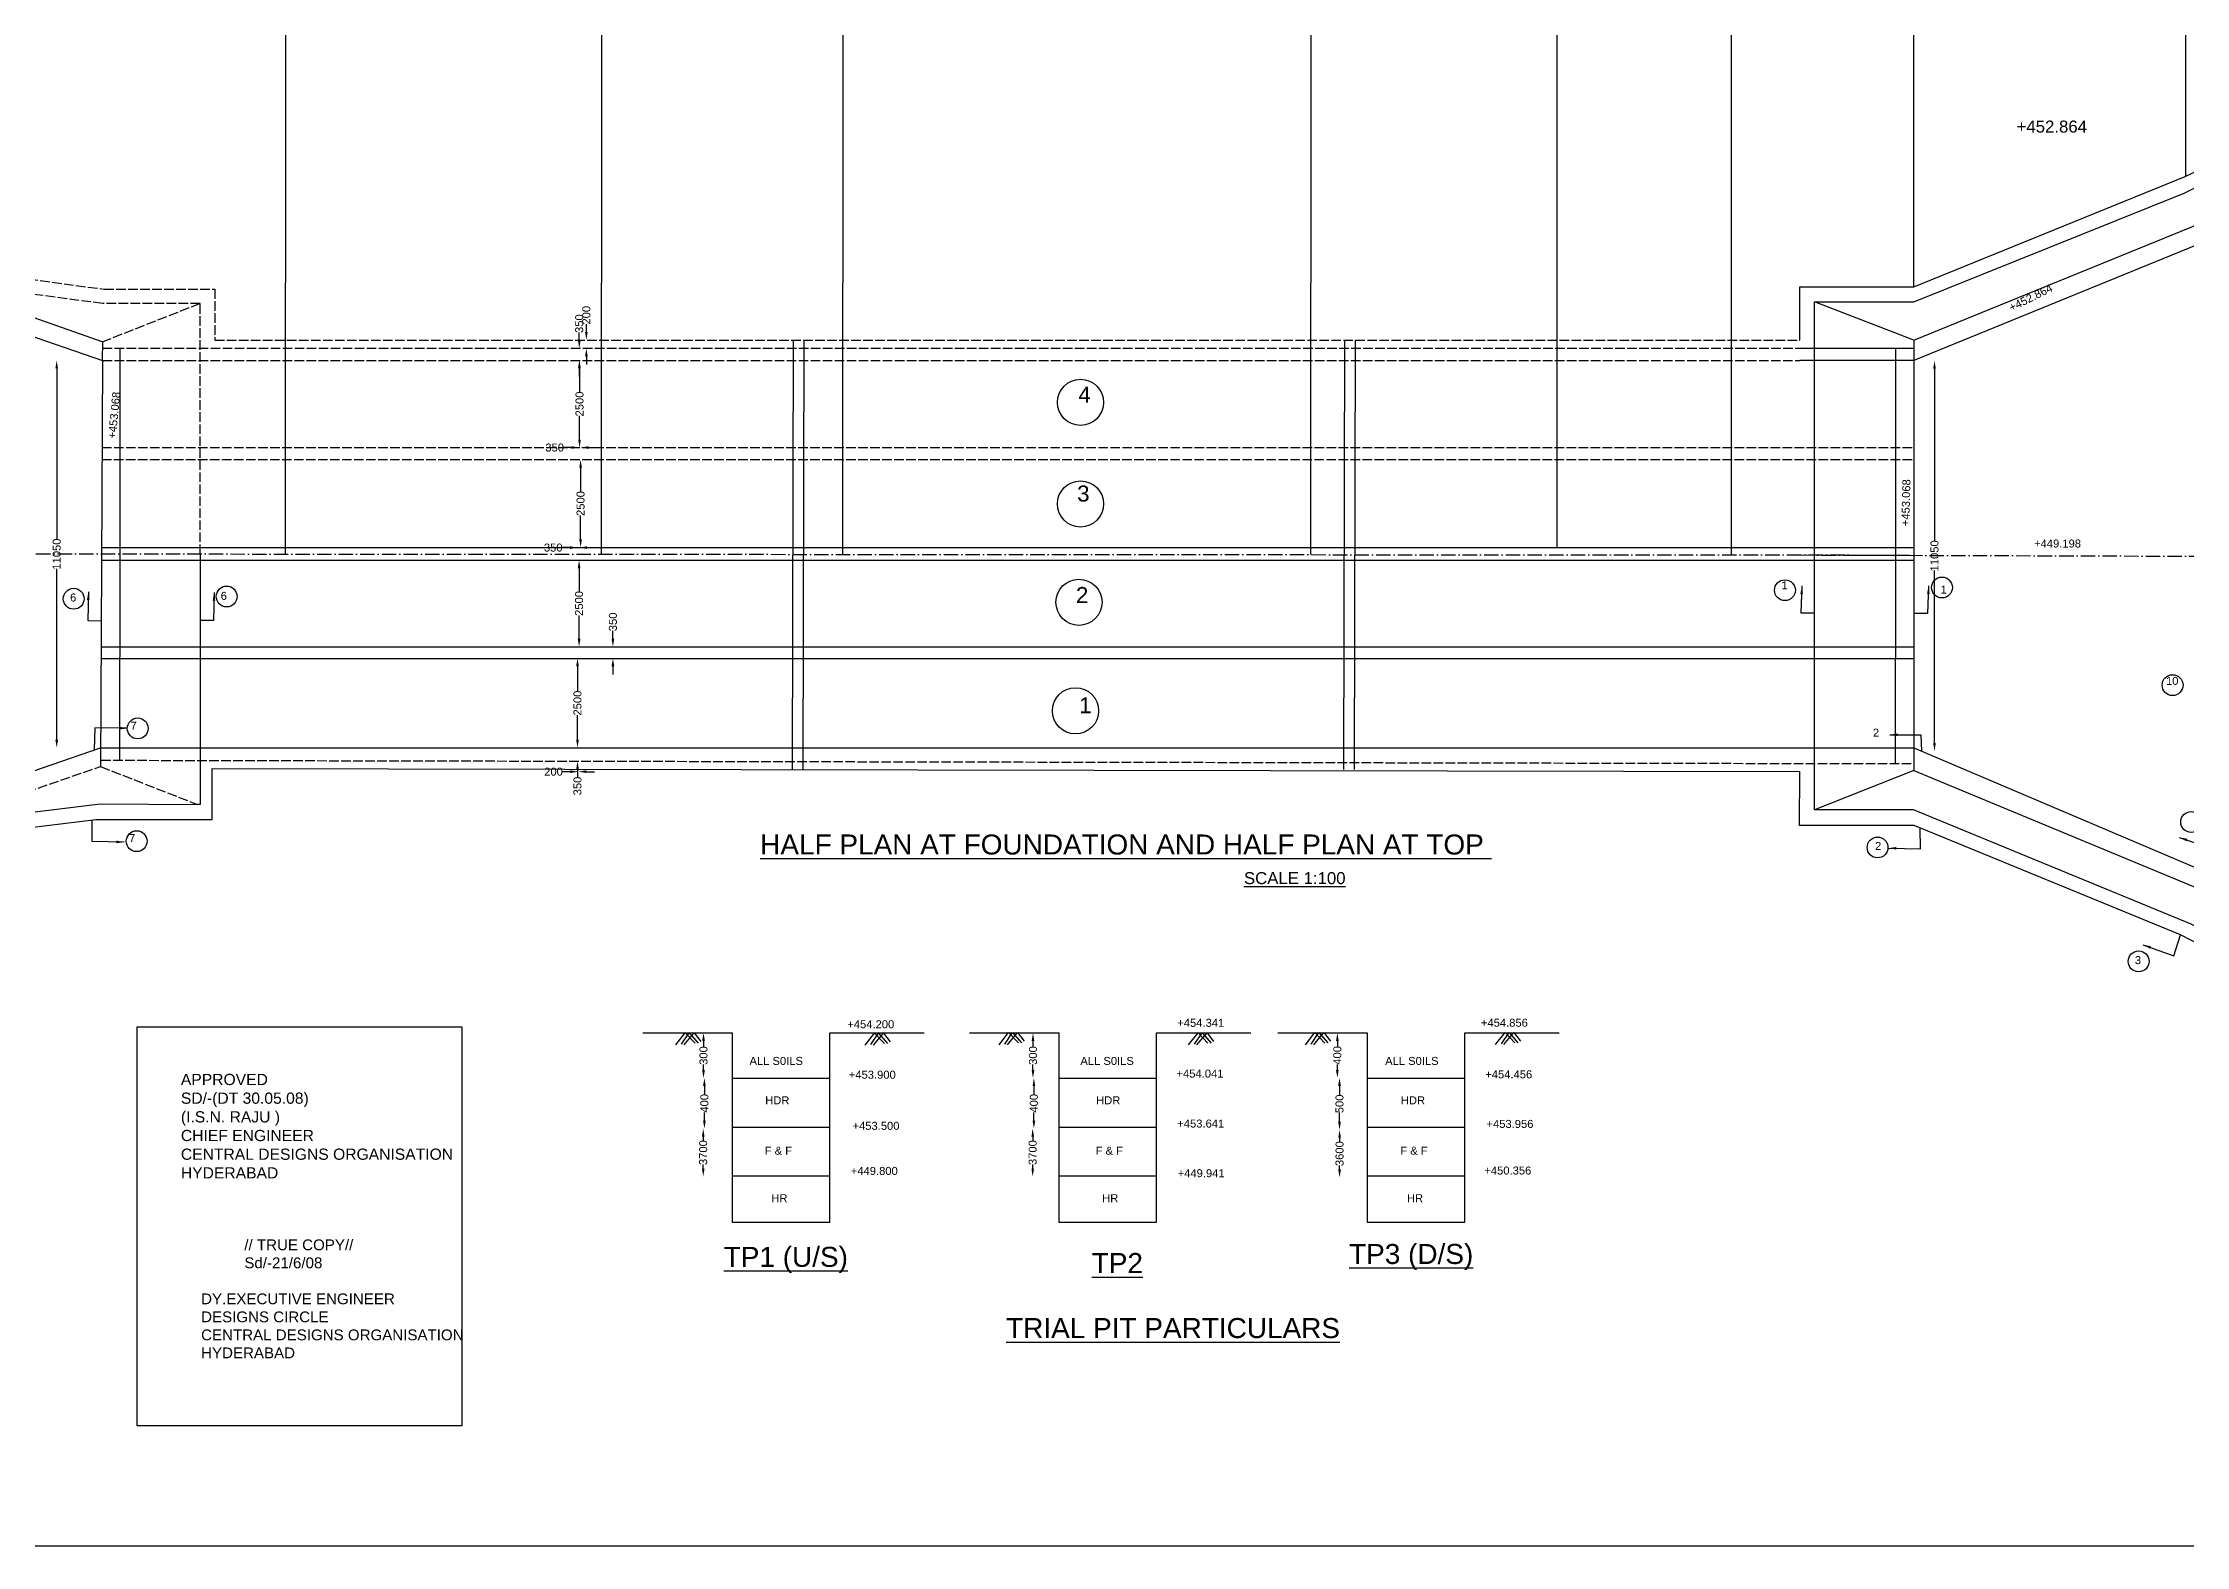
# Model space of a CAD drawing. Header units: millimetres. Extents: x -53262543 to -53200170, y 22144215 to 22178289.
# Drawn here: x -53248020 to -53221239, y 22144215 to 22163000 of the extents above; entities that cross this region are included whole.
import ezdxf

# ---------------------------------------------------------------- set-up
doc = ezdxf.new("R2010")
doc.units = ezdxf.units.MM
doc.header["$MEASUREMENT"] = 0
doc.linetypes.add('ACAD_ISO02W100', pattern=[15, 12, -3])
doc.linetypes.add('ACAD_ISO10W100', pattern=[18, 12, -3, 0, -3])
for name, color, linetype in [('DIMENSION', 7, 'Continuous'), ('DIMENSIONS', 7, 'Continuous'), ('DRAWING', 2, 'Continuous'), ('TEXT', 7, 'Continuous')]:
    doc.layers.add(name, color=color, linetype=linetype)
doc.styles.get("Standard").update_dxf_attribs({"font": 'arial.ttf', "height": 100})
doc.dimstyles.get("Standard").update_dxf_attribs({"dimtxt": 100, "dimasz": 100, "dimexe": 0.18, "dimexo": 0.0625, "dimgap": 0.09, "dimtad": 0, "dimdec": 0, "dimzin": 0, "dimdsep": 46, "dimtxsty": 'Standard', "dimcen": 0.09, "dimse1": 1, "dimse2": 1, "dimadec": 0, "dimazin": 0, "dimtfac": 1, "dimtdec": 0, "dimtofl": 0, "dimtmove": 0, "dimatfit": 3, "dimfxl": 1, "dimtolj": 1, "dimtzin": 0, "dimarcsym": 0})

# ---------------------------------------------------------------- blocks, each defined once
blk = doc.blocks.new('*D80')
at = {"layer": 'Defpoints', "color": 0, "lineweight": -3, "transparency": 16777216}
for p in [(-53224642, 22159030), (-53224383, 22159030), (-53224545, 22154151)]:
    blk.add_point(p, dxfattribs=at)
at = {"layer": 'DIMENSION', "color": 0, "lineweight": -2, "transparency": 16777216}
for p, q in [((-53224383, 22158930), (-53224383, 22156774)), ((-53224383, 22154251), (-53224383, 22156407))]:
    blk.add_line(p, q, dxfattribs=at)
at = {"layer": 'DIMENSION', "color": 0, "lineweight": -3, "transparency": 16777216}
for points in [[(-53224400, 22158930), (-53224367, 22158930), (-53224383, 22159030)], [(-53224400, 22154251), (-53224367, 22154251), (-53224383, 22154151)]]:
    blk.add_solid(points, dxfattribs=at)
at = {"layer": 'DIMENSION', "color": 0, "lineweight": -3, "transparency": 16777216, "insert": (-53224383, 22156590), "char_height": 100, "attachment_point": 5, "rotation": 90}
blk.add_mtext('\\A1;11050', dxfattribs=at)
blk = doc.blocks.new('*D81')
at = {"layer": 'Defpoints', "color": 0, "lineweight": -3, "transparency": 16777216}
for p in [(-53241328, 22154025), (-53241328, 22153925), (-53241328, 22153893)]:
    blk.add_point(p, dxfattribs=at)
at = {"layer": 'DIMENSION', "color": 0, "lineweight": -2, "transparency": 16777216}
for p, q in [((-53241428, 22153893), (-53241528, 22153893)), ((-53241228, 22153893), (-53241128, 22153893))]:
    blk.add_line(p, q, dxfattribs=at)
at = {"layer": 'DIMENSION', "color": 0, "lineweight": -3, "transparency": 16777216}
for points in [[(-53241428, 22153910), (-53241428, 22153877), (-53241328, 22153893)], [(-53241228, 22153910), (-53241228, 22153877), (-53241328, 22153893)]]:
    blk.add_solid(points, dxfattribs=at)
at = {"layer": 'DIMENSION', "color": 0, "lineweight": -3, "transparency": 16777216, "insert": (-53241639, 22153893), "char_height": 100, "attachment_point": 5}
blk.add_mtext('\\A1;200', dxfattribs=at)
blk = doc.blocks.new('*D82')
at = {"layer": 'Defpoints', "color": 0, "lineweight": -3, "transparency": 16777216}
for p in [(-53241340, 22154025), (-53241340, 22154025), (-53241339, 22154192)]:
    blk.add_point(p, dxfattribs=at)
at = {"layer": 'DIMENSION', "color": 0, "lineweight": -2, "transparency": 16777216}
for p, q in [((-53241340, 22154292), (-53241340, 22154392)), ((-53241340, 22153925), (-53241340, 22153825))]:
    blk.add_line(p, q, dxfattribs=at)
at = {"layer": 'DIMENSION', "color": 0, "lineweight": -3, "transparency": 16777216}
for points in [[(-53241356, 22154292), (-53241323, 22154292), (-53241340, 22154192)], [(-53241356, 22153925), (-53241323, 22153925), (-53241340, 22154025)]]:
    blk.add_solid(points, dxfattribs=at)
at = {"layer": 'DIMENSION', "color": 0, "lineweight": -3, "transparency": 16777216, "insert": (-53241340, 22153714), "char_height": 100, "attachment_point": 5, "rotation": 90}
blk.add_mtext('\\A1;350', dxfattribs=at)
blk = doc.blocks.new('*D83')
at = {"layer": 'Defpoints', "color": 0, "lineweight": -3, "transparency": 16777216}
for p in [(-53241340, 22155309), (-53241340, 22155309), (-53241340, 22154192)]:
    blk.add_point(p, dxfattribs=at)
at = {"layer": 'DIMENSION', "color": 0, "lineweight": -2, "transparency": 16777216}
for p, q in [((-53241340, 22155209), (-53241340, 22154900)), ((-53241340, 22154292), (-53241340, 22154600))]:
    blk.add_line(p, q, dxfattribs=at)
at = {"layer": 'DIMENSION', "color": 0, "lineweight": -3, "transparency": 16777216}
for points in [[(-53241356, 22155209), (-53241323, 22155209), (-53241340, 22155309)], [(-53241356, 22154292), (-53241323, 22154292), (-53241340, 22154192)]]:
    blk.add_solid(points, dxfattribs=at)
at = {"layer": 'DIMENSION', "color": 0, "lineweight": -3, "transparency": 16777216, "insert": (-53241340, 22154750), "char_height": 100, "attachment_point": 5, "rotation": 90}
blk.add_mtext('\\A1;2500', dxfattribs=at)
blk = doc.blocks.new('*D84')
at = {"layer": 'Defpoints', "color": 0, "lineweight": -3, "transparency": 16777216}
for p in [(-53241340, 22155455), (-53241340, 22155309), (-53240897, 22155455)]:
    blk.add_point(p, dxfattribs=at)
at = {"layer": 'DIMENSION', "color": 0, "lineweight": -2, "transparency": 16777216}
for p, q in [((-53240897, 22155555), (-53240897, 22155655)), ((-53240897, 22155209), (-53240897, 22155109))]:
    blk.add_line(p, q, dxfattribs=at)
at = {"layer": 'DIMENSION', "color": 0, "lineweight": -3, "transparency": 16777216}
for points in [[(-53240914, 22155555), (-53240880, 22155555), (-53240897, 22155455)], [(-53240914, 22155209), (-53240880, 22155209), (-53240897, 22155309)]]:
    blk.add_solid(points, dxfattribs=at)
at = {"layer": 'DIMENSION', "color": 0, "lineweight": -3, "transparency": 16777216, "insert": (-53240897, 22155765), "char_height": 100, "attachment_point": 5, "rotation": 90}
blk.add_mtext('\\A1;350', dxfattribs=at)
blk = doc.blocks.new('*D85')
at = {"layer": 'Defpoints', "color": 0, "lineweight": -3, "transparency": 16777216}
for p in [(-53241340, 22156535), (-53241320, 22156535), (-53241340, 22155455)]:
    blk.add_point(p, dxfattribs=at)
at = {"layer": 'DIMENSION', "color": 0, "lineweight": -2, "transparency": 16777216}
for p, q in [((-53241320, 22156435), (-53241320, 22156145)), ((-53241320, 22155555), (-53241320, 22155845))]:
    blk.add_line(p, q, dxfattribs=at)
at = {"layer": 'DIMENSION', "color": 0, "lineweight": -3, "transparency": 16777216}
for points in [[(-53241337, 22156435), (-53241303, 22156435), (-53241320, 22156535)], [(-53241337, 22155555), (-53241303, 22155555), (-53241320, 22155455)]]:
    blk.add_solid(points, dxfattribs=at)
at = {"layer": 'DIMENSION', "color": 0, "lineweight": -3, "transparency": 16777216, "insert": (-53241320, 22155995), "char_height": 100, "attachment_point": 5, "rotation": 90}
blk.add_mtext('\\A1;2500', dxfattribs=at)
blk = doc.blocks.new('*D86')
at = {"layer": 'Defpoints', "color": 0, "lineweight": -3, "transparency": 16777216}
for p in [(-53241333, 22156693), (-53241333, 22156693), (-53241320, 22156535)]:
    blk.add_point(p, dxfattribs=at)
at = {"layer": 'DIMENSION', "color": 0, "lineweight": -2, "transparency": 16777216}
for p, q in [((-53241433, 22156693), (-53241533, 22156693)), ((-53241220, 22156693), (-53241120, 22156693))]:
    blk.add_line(p, q, dxfattribs=at)
at = {"layer": 'DIMENSION', "color": 0, "lineweight": -3, "transparency": 16777216}
for points in [[(-53241433, 22156710), (-53241433, 22156676), (-53241333, 22156693)], [(-53241220, 22156710), (-53241220, 22156676), (-53241320, 22156693)]]:
    blk.add_solid(points, dxfattribs=at)
at = {"layer": 'DIMENSION', "color": 0, "lineweight": -3, "transparency": 16777216, "insert": (-53241643, 22156693), "char_height": 100, "attachment_point": 5}
blk.add_mtext('\\A1;350', dxfattribs=at)
blk = doc.blocks.new('*D87')
at = {"layer": 'Defpoints', "color": 0, "lineweight": -3, "transparency": 16777216}
for p in [(-53241325, 22157793), (-53241301, 22157793), (-53241302, 22156696)]:
    blk.add_point(p, dxfattribs=at)
at = {"layer": 'DIMENSION', "color": 0, "lineweight": -2, "transparency": 16777216}
for p, q in [((-53241301, 22157693), (-53241301, 22157394)), ((-53241301, 22156796), (-53241301, 22157094))]:
    blk.add_line(p, q, dxfattribs=at)
at = {"layer": 'DIMENSION', "color": 0, "lineweight": -3, "transparency": 16777216}
for points in [[(-53241317, 22157693), (-53241284, 22157693), (-53241301, 22157793)], [(-53241317, 22156796), (-53241284, 22156796), (-53241301, 22156696)]]:
    blk.add_solid(points, dxfattribs=at)
at = {"layer": 'DIMENSION', "color": 0, "lineweight": -3, "transparency": 16777216, "insert": (-53241301, 22157244), "char_height": 100, "attachment_point": 5, "rotation": 90}
blk.add_mtext('\\A1;2500', dxfattribs=at)
blk = doc.blocks.new('*D88')
at = {"layer": 'Defpoints', "color": 0, "lineweight": -3, "transparency": 16777216}
for p in [(-53241314, 22157943), (-53241314, 22157943), (-53241301, 22157793)]:
    blk.add_point(p, dxfattribs=at)
at = {"layer": 'DIMENSION', "color": 0, "lineweight": -2, "transparency": 16777216}
for p, q in [((-53241414, 22157943), (-53241514, 22157943)), ((-53241201, 22157943), (-53241101, 22157943))]:
    blk.add_line(p, q, dxfattribs=at)
at = {"layer": 'DIMENSION', "color": 0, "lineweight": -3, "transparency": 16777216}
for points in [[(-53241414, 22157960), (-53241414, 22157927), (-53241314, 22157943)], [(-53241201, 22157960), (-53241201, 22157927), (-53241301, 22157943)]]:
    blk.add_solid(points, dxfattribs=at)
at = {"layer": 'DIMENSION', "color": 0, "lineweight": -3, "transparency": 16777216, "insert": (-53241625, 22157943), "char_height": 100, "attachment_point": 5}
blk.add_mtext('\\A1;350', dxfattribs=at)
blk = doc.blocks.new('*D89')
at = {"layer": 'Defpoints', "color": 0, "lineweight": -3, "transparency": 16777216}
for p in [(-53241314, 22159032), (-53241314, 22159032), (-53241314, 22157943)]:
    blk.add_point(p, dxfattribs=at)
at = {"layer": 'DIMENSION', "color": 0, "lineweight": -2, "transparency": 16777216}
for p, q in [((-53241314, 22158932), (-53241314, 22158638)), ((-53241314, 22158043), (-53241314, 22158338))]:
    blk.add_line(p, q, dxfattribs=at)
at = {"layer": 'DIMENSION', "color": 0, "lineweight": -3, "transparency": 16777216}
for points in [[(-53241331, 22158932), (-53241298, 22158932), (-53241314, 22159032)], [(-53241331, 22158043), (-53241298, 22158043), (-53241314, 22157943)]]:
    blk.add_solid(points, dxfattribs=at)
at = {"layer": 'DIMENSION', "color": 0, "lineweight": -3, "transparency": 16777216, "insert": (-53241314, 22158488), "char_height": 100, "attachment_point": 5, "rotation": 90}
blk.add_mtext('\\A1;2500', dxfattribs=at)
blk = doc.blocks.new('*D90')
at = {"layer": 'Defpoints', "color": 0, "lineweight": -3, "transparency": 16777216}
for p in [(-53241318, 22159182), (-53241314, 22159182), (-53241314, 22159032)]:
    blk.add_point(p, dxfattribs=at)
at = {"layer": 'DIMENSION', "color": 0, "lineweight": -2, "transparency": 16777216}
for p, q in [((-53241318, 22159282), (-53241318, 22159382)), ((-53241318, 22158932), (-53241318, 22158832))]:
    blk.add_line(p, q, dxfattribs=at)
at = {"layer": 'DIMENSION', "color": 0, "lineweight": -3, "transparency": 16777216}
for points in [[(-53241334, 22159282), (-53241301, 22159282), (-53241318, 22159182)], [(-53241334, 22158932), (-53241301, 22158932), (-53241318, 22159032)]]:
    blk.add_solid(points, dxfattribs=at)
at = {"layer": 'DIMENSION', "color": 0, "lineweight": -3, "transparency": 16777216, "insert": (-53241318, 22159492), "char_height": 100, "attachment_point": 5, "rotation": 90}
blk.add_mtext('\\A1;350', dxfattribs=at)
blk = doc.blocks.new('*D91')
at = {"layer": 'Defpoints', "color": 0, "lineweight": -3, "transparency": 16777216}
for p in [(-53241314, 22159286), (-53241314, 22159182), (-53241229, 22159286)]:
    blk.add_point(p, dxfattribs=at)
at = {"layer": 'DIMENSION', "color": 0, "lineweight": -2, "transparency": 16777216}
for p, q in [((-53241229, 22159386), (-53241229, 22159486)), ((-53241229, 22159082), (-53241229, 22158982))]:
    blk.add_line(p, q, dxfattribs=at)
at = {"layer": 'DIMENSION', "color": 0, "lineweight": -3, "transparency": 16777216}
for points in [[(-53241246, 22159386), (-53241212, 22159386), (-53241229, 22159286)], [(-53241246, 22159082), (-53241212, 22159082), (-53241229, 22159182)]]:
    blk.add_solid(points, dxfattribs=at)
at = {"layer": 'DIMENSION', "color": 0, "lineweight": -3, "transparency": 16777216, "insert": (-53241229, 22159597), "char_height": 100, "attachment_point": 5, "rotation": 90}
blk.add_mtext('\\A1;200', dxfattribs=at)
blk = doc.blocks.new('*D92')
at = {"layer": 'Defpoints', "color": 0, "lineweight": -3, "transparency": 16777216}
for p in [(-53239765, 22150628), (-53239765, 22150628), (-53239765, 22150064)]:
    blk.add_point(p, dxfattribs=at)
at = {"layer": 'DIMENSION', "color": 0, "lineweight": -2, "transparency": 16777216}
for p, q in [((-53239765, 22150528), (-53239765, 22150457)), ((-53239765, 22150164), (-53239765, 22150236))]:
    blk.add_line(p, q, dxfattribs=at)
at = {"layer": 'DIMENSION', "color": 0, "lineweight": -3, "transparency": 16777216}
for points in [[(-53239782, 22150528), (-53239748, 22150528), (-53239765, 22150628)], [(-53239782, 22150164), (-53239748, 22150164), (-53239765, 22150064)]]:
    blk.add_solid(points, dxfattribs=at)
at = {"layer": 'DIMENSION', "color": 0, "lineweight": -3, "transparency": 16777216, "insert": (-53239765, 22150346), "char_height": 100, "attachment_point": 5, "rotation": 90}
blk.add_mtext('\\A1;300', dxfattribs=at)
blk = doc.blocks.new('*D93')
at = {"layer": 'Defpoints', "color": 0, "lineweight": -3, "transparency": 16777216}
for p in [(-53239765, 22150064), (-53239765, 22149433), (-53239754, 22149433)]:
    blk.add_point(p, dxfattribs=at)
at = {"layer": 'DIMENSION', "color": 0, "lineweight": -2, "transparency": 16777216}
for p, q in [((-53239754, 22149964), (-53239754, 22149861)), ((-53239754, 22149533), (-53239754, 22149636))]:
    blk.add_line(p, q, dxfattribs=at)
at = {"layer": 'DIMENSION', "color": 0, "lineweight": -3, "transparency": 16777216}
for points in [[(-53239771, 22149964), (-53239737, 22149964), (-53239754, 22150064)], [(-53239771, 22149533), (-53239737, 22149533), (-53239754, 22149433)]]:
    blk.add_solid(points, dxfattribs=at)
at = {"layer": 'DIMENSION', "color": 0, "lineweight": -3, "transparency": 16777216, "insert": (-53239754, 22149749), "char_height": 100, "attachment_point": 5, "rotation": 90}
blk.add_mtext('\\A1;400', dxfattribs=at)
blk = doc.blocks.new('*D94')
at = {"layer": 'Defpoints', "color": 0, "lineweight": -3, "transparency": 16777216}
for p in [(-53239754, 22149433), (-53239769, 22148834), (-53239754, 22148834)]:
    blk.add_point(p, dxfattribs=at)
at = {"layer": 'DIMENSION', "color": 0, "lineweight": -2, "transparency": 16777216}
for p, q in [((-53239769, 22149333), (-53239769, 22149283)), ((-53239769, 22148934), (-53239769, 22148984))]:
    blk.add_line(p, q, dxfattribs=at)
at = {"layer": 'DIMENSION', "color": 0, "lineweight": -3, "transparency": 16777216}
for points in [[(-53239785, 22149333), (-53239752, 22149333), (-53239769, 22149433)], [(-53239785, 22148934), (-53239752, 22148934), (-53239769, 22148834)]]:
    blk.add_solid(points, dxfattribs=at)
at = {"layer": 'DIMENSION', "color": 0, "lineweight": -3, "transparency": 16777216, "insert": (-53239769, 22149133), "char_height": 100, "attachment_point": 5, "rotation": 90}
blk.add_mtext('\\A1;3700', dxfattribs=at)
blk = doc.blocks.new('*D97')
at = {"layer": 'Defpoints', "color": 0, "lineweight": -3, "transparency": 16777216}
for p in [(-53235648, 22150628), (-53235648, 22150628), (-53235648, 22150064)]:
    blk.add_point(p, dxfattribs=at)
at = {"layer": 'DIMENSION', "color": 0, "lineweight": -2, "transparency": 16777216}
for p, q in [((-53235648, 22150528), (-53235648, 22150457)), ((-53235648, 22150164), (-53235648, 22150236))]:
    blk.add_line(p, q, dxfattribs=at)
at = {"layer": 'DIMENSION', "color": 0, "lineweight": -3, "transparency": 16777216}
for points in [[(-53235665, 22150528), (-53235631, 22150528), (-53235648, 22150628)], [(-53235665, 22150164), (-53235631, 22150164), (-53235648, 22150064)]]:
    blk.add_solid(points, dxfattribs=at)
at = {"layer": 'DIMENSION', "color": 0, "lineweight": -3, "transparency": 16777216, "insert": (-53235648, 22150346), "char_height": 100, "attachment_point": 5, "rotation": 90}
blk.add_mtext('\\A1;300', dxfattribs=at)
blk = doc.blocks.new('*D95')
at = {"layer": 'Defpoints', "color": 0, "lineweight": -3, "transparency": 16777216}
for p in [(-53235648, 22150064), (-53235648, 22149433), (-53235637, 22149433)]:
    blk.add_point(p, dxfattribs=at)
at = {"layer": 'DIMENSION', "color": 0, "lineweight": -2, "transparency": 16777216}
for p, q in [((-53235637, 22149964), (-53235637, 22149861)), ((-53235637, 22149533), (-53235637, 22149636))]:
    blk.add_line(p, q, dxfattribs=at)
at = {"layer": 'DIMENSION', "color": 0, "lineweight": -3, "transparency": 16777216}
for points in [[(-53235654, 22149964), (-53235620, 22149964), (-53235637, 22150064)], [(-53235654, 22149533), (-53235620, 22149533), (-53235637, 22149433)]]:
    blk.add_solid(points, dxfattribs=at)
at = {"layer": 'DIMENSION', "color": 0, "lineweight": -3, "transparency": 16777216, "insert": (-53235637, 22149749), "char_height": 100, "attachment_point": 5, "rotation": 90}
blk.add_mtext('\\A1;400', dxfattribs=at)
blk = doc.blocks.new('*D96')
at = {"layer": 'Defpoints', "color": 0, "lineweight": -3, "transparency": 16777216}
for p in [(-53235637, 22149433), (-53235652, 22148834), (-53235637, 22148834)]:
    blk.add_point(p, dxfattribs=at)
at = {"layer": 'DIMENSION', "color": 0, "lineweight": -2, "transparency": 16777216}
for p, q in [((-53235652, 22149333), (-53235652, 22149283)), ((-53235652, 22148934), (-53235652, 22148984))]:
    blk.add_line(p, q, dxfattribs=at)
at = {"layer": 'DIMENSION', "color": 0, "lineweight": -3, "transparency": 16777216}
for points in [[(-53235668, 22149333), (-53235635, 22149333), (-53235652, 22149433)], [(-53235668, 22148934), (-53235635, 22148934), (-53235652, 22148834)]]:
    blk.add_solid(points, dxfattribs=at)
at = {"layer": 'DIMENSION', "color": 0, "lineweight": -3, "transparency": 16777216, "insert": (-53235652, 22149133), "char_height": 100, "attachment_point": 5, "rotation": 90}
blk.add_mtext('\\A1;3700', dxfattribs=at)
blk = doc.blocks.new('*D98')
at = {"layer": 'Defpoints', "color": 0, "lineweight": -3, "transparency": 16777216}
for p in [(-53231832, 22150628), (-53231845, 22150067), (-53231832, 22150067)]:
    blk.add_point(p, dxfattribs=at)
at = {"layer": 'DIMENSION', "color": 0, "lineweight": -2, "transparency": 16777216}
for p, q in [((-53231845, 22150528), (-53231845, 22150460)), ((-53231845, 22150167), (-53231845, 22150235))]:
    blk.add_line(p, q, dxfattribs=at)
at = {"layer": 'DIMENSION', "color": 0, "lineweight": -3, "transparency": 16777216}
for points in [[(-53231862, 22150528), (-53231828, 22150528), (-53231845, 22150628)], [(-53231862, 22150167), (-53231828, 22150167), (-53231845, 22150067)]]:
    blk.add_solid(points, dxfattribs=at)
at = {"layer": 'DIMENSION', "color": 0, "lineweight": -3, "transparency": 16777216, "insert": (-53231845, 22150348), "char_height": 100, "attachment_point": 5, "rotation": 90}
blk.add_mtext('\\A1;400', dxfattribs=at)
blk = doc.blocks.new('*D99')
at = {"layer": 'Defpoints', "color": 0, "lineweight": -3, "transparency": 16777216}
for p in [(-53231832, 22150067), (-53231832, 22149418), (-53231818, 22149418)]:
    blk.add_point(p, dxfattribs=at)
at = {"layer": 'DIMENSION', "color": 0, "lineweight": -2, "transparency": 16777216}
for p, q in [((-53231818, 22149967), (-53231818, 22149853)), ((-53231818, 22149518), (-53231818, 22149632))]:
    blk.add_line(p, q, dxfattribs=at)
at = {"layer": 'DIMENSION', "color": 0, "lineweight": -3, "transparency": 16777216}
for points in [[(-53231835, 22149967), (-53231801, 22149967), (-53231818, 22150067)], [(-53231835, 22149518), (-53231801, 22149518), (-53231818, 22149418)]]:
    blk.add_solid(points, dxfattribs=at)
at = {"layer": 'DIMENSION', "color": 0, "lineweight": -3, "transparency": 16777216, "insert": (-53231818, 22149742), "char_height": 100, "attachment_point": 5, "rotation": 90}
blk.add_mtext('\\A1;500', dxfattribs=at)
blk = doc.blocks.new('*D100')
at = {"layer": 'Defpoints', "color": 0, "lineweight": -3, "transparency": 16777216}
for p in [(-53231818, 22149418), (-53231818, 22148823), (-53231817, 22148823)]:
    blk.add_point(p, dxfattribs=at)
at = {"layer": 'DIMENSION', "color": 0, "lineweight": -2, "transparency": 16777216}
for p, q in [((-53231817, 22149318), (-53231817, 22149270)), ((-53231817, 22148923), (-53231817, 22148971))]:
    blk.add_line(p, q, dxfattribs=at)
at = {"layer": 'DIMENSION', "color": 0, "lineweight": -3, "transparency": 16777216}
for points in [[(-53231834, 22149318), (-53231800, 22149318), (-53231817, 22149418)], [(-53231834, 22148923), (-53231800, 22148923), (-53231817, 22148823)]]:
    blk.add_solid(points, dxfattribs=at)
at = {"layer": 'DIMENSION', "color": 0, "lineweight": -3, "transparency": 16777216, "insert": (-53231817, 22149120), "char_height": 100, "attachment_point": 5, "rotation": 90}
blk.add_mtext('\\A1;3600', dxfattribs=at)
blk = doc.blocks.new('*D101')
at = {"layer": 'Defpoints', "color": 0, "lineweight": -3, "transparency": 16777216}
for p in [(-53247847, 22159032), (-53247276, 22159032), (-53247300, 22154192)]:
    blk.add_point(p, dxfattribs=at)
at = {"layer": 'DIMENSION', "color": 0, "lineweight": -2, "transparency": 16777216}
for p, q in [((-53247847, 22158932), (-53247847, 22156796)), ((-53247847, 22154292), (-53247847, 22156429))]:
    blk.add_line(p, q, dxfattribs=at)
at = {"layer": 'DIMENSION', "color": 0, "lineweight": -3, "transparency": 16777216}
for points in [[(-53247864, 22158932), (-53247831, 22158932), (-53247847, 22159032)], [(-53247864, 22154292), (-53247831, 22154292), (-53247847, 22154192)]]:
    blk.add_solid(points, dxfattribs=at)
at = {"layer": 'DIMENSION', "color": 0, "lineweight": -3, "transparency": 16777216, "insert": (-53247847, 22156612), "char_height": 100, "attachment_point": 5, "rotation": 90}
blk.add_mtext('\\A1;11050', dxfattribs=at)

msp = doc.modelspace()

# ---------------------------------------------------------------- linework, layer by layer
at = {"layer": 'DIMENSION', "color": 0, "lineweight": -3}
for points in [[(-53200169.6, 22144215.5), (-53262542.8, 22144215.5), (-53262542.8, 22178289.3), (-53200169.6, 22178289.3)], [(-53246842.2, 22150706.4), (-53242786.7, 22150706.4), (-53242786.7, 22145716.8), (-53246842.2, 22145716.8)]]:
    msp.add_lwpolyline(points, close=True, dxfattribs=at)
at = {"layer": 'DIMENSION', "lineweight": -3}
for points in [[(-53240111, 22150478.1), (-53239992.6, 22150628.9), (-53239869.2, 22150499.5)], [(-53240038.5, 22150486.2), (-53239942.6, 22150628.9), (-53239830.4, 22150500.5)], [(-53240006.9, 22150478.1), (-53239880.4, 22150629.9), (-53239798.8, 22150520.9)], [(-53237745.1, 22150475.1), (-53237626.7, 22150626), (-53237503.3, 22150496.5)], [(-53237672.6, 22150483.3), (-53237576.7, 22150626), (-53237464.5, 22150497.6)], [(-53237641, 22150475.1), (-53237514.5, 22150627), (-53237432.9, 22150517.9)], [(-53236070.8, 22150481.6), (-53235952.4, 22150632.4), (-53235829, 22150503)], [(-53235998.3, 22150489.7), (-53235902.5, 22150632.4), (-53235790.2, 22150504)], [(-53235966.7, 22150481.6), (-53235840.2, 22150633.4), (-53235758.6, 22150524.4)], [(-53233703.2, 22150478.8), (-53233584.8, 22150629.7), (-53233461.4, 22150500.3)], [(-53233630.7, 22150487), (-53233534.8, 22150629.7), (-53233422.6, 22150501.3)], [(-53233599.1, 22150478.8), (-53233472.6, 22150630.7), (-53233391, 22150521.7)], [(-53232243.7, 22150481.1), (-53232125.3, 22150632), (-53232001.9, 22150502.5)], [(-53232171.2, 22150489.3), (-53232075.3, 22150632), (-53231963.1, 22150503.6)], [(-53232139.6, 22150481.1), (-53232013.1, 22150633), (-53231931.5, 22150524)], [(-53229868.3, 22150482.5), (-53229749.9, 22150633.4), (-53229626.5, 22150503.9)], [(-53229795.8, 22150490.7), (-53229699.9, 22150633.4), (-53229587.7, 22150504.9)], [(-53229764.2, 22150482.5), (-53229637.7, 22150634.4), (-53229556.1, 22150525.3)]]:
    msp.add_lwpolyline(points, dxfattribs=at)
at = {"layer": 'DIMENSION', "color": 0, "lineweight": -3}
for centre, radius in [((-53235054.4, 22158508.3), 288.5), ((-53235054.4, 22157238.5), 288.5), ((-53247634.7, 22156054.3), 130.3), ((-53245723.5, 22156081.8), 130.3), ((-53235073.6, 22156009.5), 288.5), ((-53226252.5, 22156160.4), 130.3), ((-53224290.2, 22156194.3), 130.3), ((-53221408.4, 22154974.3), 130.3), ((-53235116.5, 22154654.2), 288.5), ((-53246835.1, 22154433.6), 130.3), ((-53246848.2, 22153024.4), 130.3), ((-53221176.8, 22153264.2), 130.3), ((-53225094.8, 22152946.3), 130.3), ((-53221832.4, 22151522.7), 130.3)]:
    msp.add_circle(centre, radius, dxfattribs=at)
at = {"layer": 'DRAWING', "color": 0, "lineweight": -3}
for points in [[(-53244985.8, 22170175.7), (-53244994.2, 22156612.8)], [(-53241036.6, 22170175.7), (-53241045, 22156610.4)], [(-53238020.8, 22170175.7), (-53238029.2, 22156608.5)], [(-53232171, 22170175.7), (-53232179.4, 22156604.9)], [(-53229104, 22170175.7), (-53229104, 22156693.1)], [(-53226920.5, 22156601.6), (-53226920.5, 22170175.7)], [(-53224642.4, 22159953.2), (-53224642.4, 22163103.5), (-53223743.6, 22164021.3), (-53223743.6, 22170175.7)], [(-53221248.9, 22164021.3), (-53221248.9, 22161331.3)], [(-53252818.8, 22162704.1), (-53252818.8, 22161219), (-53247272.3, 22159264.4)], [(-53224642.4, 22159953.2), (-53221252.9, 22161329.4), (-53219708.7, 22162063), (-53216894.1, 22162063), (-53216894.1, 22162567.5), (-53215688.1, 22162567.5), (-53215688.1, 22150522.3), (-53216864.1, 22150522.3), (-53216864.1, 22151048.1), (-53219741, 22151048.1), (-53221310, 22151855.9), (-53224637.3, 22153220.1), (-53226069.1, 22153220.1), (-53226065.5, 22153893.9)], [(-53225883.1, 22156586.4), (-53225883.1, 22159763.2), (-53224642.4, 22159763.2), (-53221264.8, 22161120.9), (-53219698.8, 22161899.1), (-53216719.4, 22161899.1), (-53216719.4, 22162383.3), (-53215875.4, 22162383.3), (-53215875.4, 22162289.6), (-53215875.4, 22161010.6), (-53219712.8, 22161042.9), (-53224642.2, 22159029.7)], [(-53224642.2, 22159284.6), (-53219787.3, 22161265.2), (-53216084.9, 22161265.2), (-53216084.9, 22162383.3)], [(-53226065.5, 22159286), (-53226065.5, 22159953.2), (-53224642.4, 22159953.2)], [(-53224642.2, 22159284.6), (-53225883.1, 22159763.2)], [(-53248337.1, 22159397.2), (-53247275.7, 22159032.5), (-53247301.4, 22153957.6)], [(-53247275.7, 22159032.5), (-53247272.3, 22159264.4)], [(-53247057, 22159185.9), (-53247058.6, 22156614.1)], [(-53238645.2, 22159286), (-53238655.8, 22153919.3)], [(-53238511.7, 22159286), (-53238522.3, 22153919.3)], [(-53231756.9, 22159286), (-53231767.5, 22153919.3)], [(-53231623.4, 22159286), (-53231633.9, 22153919.3)], [(-53226065.5, 22159185.9), (-53224642.2, 22159185.9)], [(-53224868.2, 22156600.3), (-53224868.2, 22159185.9)], [(-53224642.2, 22159284.6), (-53224642.2, 22153906.9)], [(-53224642.2, 22159029.7), (-53226065.5, 22159032.5)], [(-53247287.5, 22156693.1), (-53224642.2, 22156693.1)], [(-53247288.3, 22156534.9), (-53224642.2, 22156534.9)], [(-53247058.6, 22156614.1), (-53247063.4, 22154035.5)], [(-53246055.7, 22156613.5), (-53246055.7, 22153484.1), (-53246092.6, 22153484.3)], [(-53224642.2, 22153906.9), (-53219800.5, 22151901.7), (-53216055.5, 22151901.7), (-53216055.5, 22150701.5), (-53216678.8, 22150701.5), (-53216678.8, 22151235.7), (-53219743.4, 22151235.7), (-53221174.1, 22151987.5), (-53224644, 22153416), (-53225883.1, 22153416), (-53225883.1, 22156586.4)], [(-53224869.8, 22153993.6), (-53224868.2, 22156600.3)], [(-53247294.5, 22155308.6), (-53224642.2, 22155308.6)], [(-53247293.8, 22155454.9), (-53224642.2, 22155454.9)], [(-53253127.3, 22150538.4), (-53253127.3, 22152184.9), (-53247300.2, 22154192.1), (-53226065.5, 22154192.1)], [(-53226065.5, 22154192.1), (-53224642.2, 22154192.1), (-53219772.9, 22152120.8), (-53215828.6, 22152120.8), (-53215828.6, 22150701.5), (-53216055.5, 22150701.5)], [(-53253313.9, 22150363.1), (-53252504.2, 22150363.1), (-53252504.2, 22151736.7), (-53248377.4, 22153171.6), (-53247356.5, 22153296.9), (-53245906.3, 22153296.9), (-53245906.3, 22153933.6), (-53226065.5, 22153894.5)], [(-53224642.2, 22153906.9), (-53225883.1, 22153416)], [(-53253127.3, 22150538.4), (-53252683.6, 22150538.4), (-53252683.6, 22151860.2), (-53248355.1, 22153363.3), (-53247304.5, 22153490.6), (-53246092.6, 22153484.3)], [(-53240523.4, 22150628.2), (-53239408.8, 22150628.2), (-53239408.8, 22148262.6), (-53238186.6, 22148262.6), (-53238186.6, 22150628.2), (-53237007, 22150628.2)], [(-53236440.5, 22150628.2), (-53235325.8, 22150628.2), (-53235325.8, 22148262.6), (-53234103.7, 22148262.6), (-53234103.7, 22150628.2), (-53232924, 22150628.2)], [(-53232588.8, 22150628.2), (-53231474.2, 22150628.2), (-53231474.2, 22148262.6), (-53230252, 22148262.6), (-53230252, 22150628.2), (-53229072.4, 22150628.2)], [(-53239408.8, 22150065.1), (-53238186.6, 22150065.1)], [(-53235325.8, 22150065.1), (-53234103.7, 22150065.1)], [(-53231474.2, 22150065.1), (-53230252, 22150065.1)], [(-53238186.6, 22149445.4), (-53239408.8, 22149445.4)], [(-53234103.7, 22149445.4), (-53235325.8, 22149445.4)], [(-53230252, 22149445.4), (-53231474.2, 22149445.4)], [(-53239408.8, 22148843.5), (-53238186.6, 22148843.5)], [(-53235325.8, 22148843.5), (-53234103.7, 22148843.5)], [(-53231474.2, 22148843.5), (-53230252, 22148843.5)]]:
    msp.add_lwpolyline(points, dxfattribs=at)
at = {"layer": 'DRAWING', "color": 0, "linetype": 'ACAD_ISO02W100', "lineweight": -3, "ltscale": 10}
for points in [[(-53253235.1, 22161049.8), (-53253235.1, 22162897.2), (-53252420.7, 22162897.2), (-53252420.7, 22161500.6), (-53248349.8, 22160070.3), (-53247253.5, 22159921.6), (-53245869.7, 22159921.6), (-53245869.7, 22159286), (-53226065.5, 22159286)], [(-53246055.7, 22156613.5), (-53246055.7, 22159742.5), (-53247271.7, 22159742.5), (-53248365, 22159888.3), (-53252598.7, 22161376.7), (-53252598.7, 22162704.1)], [(-53246055.7, 22159742.5), (-53247272.3, 22159264.4)], [(-53247273.4, 22159185.9), (-53226065.5, 22159185.9)], [(-53247275.7, 22159032.5), (-53226065.5, 22159032.5)], [(-53247281.9, 22157792.6), (-53224642.2, 22157792.6)], [(-53247281.2, 22157943.4), (-53224642.2, 22157943.4)], [(-53252897, 22150536.2), (-53252897, 22152016.5), (-53247301.4, 22153957.6), (-53246092.6, 22153484.3)], [(-53247292.8, 22154036), (-53224642.2, 22153993.2)]]:
    msp.add_lwpolyline(points, dxfattribs=at)
at = {"layer": 'DRAWING', "color": 0, "linetype": 'ACAD_ISO10W100', "lineweight": -3, "ltscale": 15}
for points in [[(-53226065.5, 22156601.1), (-53209638.6, 22156550.4), (-53209638.6, 22157473.4)], [(-53258639.9, 22156621.3), (-53224642.2, 22156600.2)]]:
    msp.add_lwpolyline(points, dxfattribs=at)

# ---------------------------------------------------------------- texts
at = {"layer": 'DIMENSIONS', "color": 0, "attachment_point": 1}
for s, insert, char_height, width in [('APPROVED \\PSD/-(DT 30.05.08)\\P(I.S.N. RAJU ) \\PCHIEF ENGINEER  \\PCENTRAL DESIGNS ORGANISATION HYDERABAD ', (-53246295.6, 22150116.8), 140, 3480.568), ('^I// TRUE COPY//\\P^ISd/-21/6/08\\P\\PDY.EXECUTIVE ENGINEER  \\PDESIGNS CIRCLE  \\PCENTRAL DESIGNS ORGANISATION HYDERABAD', (-53246042.8, 22148048.2), 135, 3789.065)]:
    msp.add_mtext(s, dxfattribs=dict(at, insert=insert, char_height=char_height, width=width))
at = {"layer": 'TEXT', "color": 0, "lineweight": -3}
for s, height, p in [('+452.864', 150, (-53223357.5, 22161879.4)), ('4', 200, (-53235081.3, 22158505.2)), ('3', 200, (-53235096.5, 22157268.5)), ('+449.198', 100, (-53223139.2, 22156694.2)), ('6', 100, (-53247680.5, 22156019.6)), ('6', 100, (-53245797.9, 22156040.2)), ('2', 200, (-53235111.7, 22156000.7)), ('1', 100, (-53226296.4, 22156171.6)), ('1', 100, (-53224307.3, 22156118.8)), ('10', 100, (-53221490.2, 22154977.9)), ('1', 200, (-53235070.7, 22154623.9)), ('7', 100, (-53246924.2, 22154418.2)), ('2', 100, (-53225152.4, 22154330.9)), ('7', 100, (-53246942.5, 22153014.4)), ('%%UHALF PLAN AT FOUNDATION AND HALF PLAN AT TOP ', 250, (-53239056.8, 22152858.2)), ('2', 100, (-53225126.5, 22152914.3)), ('%%USCALE 1:100', 150, (-53233012.2, 22152488)), ('3', 100, (-53221880.3, 22151488.2)), ('+454.200', 100, (-53237968.4, 22150687)), ('+454.341', 100, (-53233845.2, 22150705)), ('+454.856', 100, (-53230050.9, 22150706)), ('ALL S0ILS', 100, (-53239190.2, 22150228.6)), ('ALL S0ILS', 100, (-53235055.6, 22150228.6)), ('ALL S0ILS', 100, (-53231247.8, 22150228.6)), ('+453.900', 100, (-53237949.5, 22150056.5)), ('+454.041', 100, (-53233855.1, 22150070.3)), ('+454.456', 100, (-53229996.3, 22150061.4)), ('HDR', 100, (-53238994, 22149736.3)), ('HDR', 100, (-53234859.4, 22149736.3)), ('HDR', 100, (-53231051.5, 22149736.3)), ('+453.500', 100, (-53237903, 22149417.9)), ('+453.641', 100, (-53233845.2, 22149445.6)), ('+453.956', 100, (-53229981.4, 22149441.6)), ('F & F', 100, (-53239000, 22149107)), ('F & F', 100, (-53234865.4, 22149107)), ('F & F', 100, (-53231057.5, 22149107)), ('+449.800', 100, (-53237924.3, 22148854.3)), ('+449.941', 100, (-53233840.3, 22148825.8)), ('+450.356', 100, (-53230008.1, 22148859.1)), ('HR', 100, (-53238918.2, 22148513.6)), ('HR', 100, (-53234783.6, 22148513.6)), ('HR', 100, (-53230975.7, 22148513.6)), ('%%UTP1 (U/S)', 250, (-53239512.7, 22147705.4)), ('%%UTP2', 250, (-53234914.5, 22147628.3)), ('%%UTP3 (D/S)', 250, (-53231698.5, 22147741.2)), ('%%UTRIAL PIT PARTICULARS', 250, (-53235983.8, 22146815.5))]:
    msp.add_text(s, height=height, dxfattribs=at).set_placement(p)
for s, rotation, p in [('+452.864', 26.63434, (-53223420.9, 22159640.6)), ('+453.068', 84.34757, (-53247108.7, 22158050.5)), ('+453.068', 88.53869, (-53224698.2, 22156959.9))]:
    msp.add_text(s, height=100, rotation=rotation, dxfattribs=at).set_placement(p)

# ---------------------------------------------------------------- dimensions: what is measured, and where the dimension line sits
at = {"layer": 'DIMENSION', "color": 0, "lineweight": -3}
for base, p1, p2, text, picture, middle in [((-53241317.7, 22159181.9), (-53241314.4, 22159032.5), (-53241314.4, 22159181.9), '350', '*D90', (-53241317.7, 22159492.3)), ((-53241229, 22159286), (-53241314.4, 22159181.9), (-53241314.4, 22159286), '200', '*D91', (-53241229, 22159597.3)), ((-53247847.3, 22159032.5), (-53247300.2, 22154192.1), (-53247275.7, 22159032.5), '11050', '*D101', (-53247847.3, 22156612.3)), ((-53241314.4, 22159032.5), (-53241314.4, 22157943.4), (-53241314.4, 22159032.5), '2500', '*D89', (-53241314.4, 22158487.9)), ((-53224383.4, 22159029.7), (-53224545.1, 22154150.8), (-53224642.2, 22159029.7), '11050', '*D80', (-53224383.4, 22156590.3)), ((-53241300.6, 22157792.6), (-53241302.2, 22156696.1), (-53241324.5, 22157792.6), '2500', '*D87', (-53241300.6, 22157244.3)), ((-53241319.9, 22156534.9), (-53241339.5, 22155454.9), (-53241339.5, 22156534.9), '2500', '*D85', (-53241319.9, 22155994.9)), ((-53240896.8, 22155454.9), (-53241339.5, 22155308.6), (-53241339.5, 22155454.9), '350', '*D84', (-53240896.8, 22155765.3)), ((-53241339.5, 22155308.6), (-53241339.5, 22154192.1), (-53241339.5, 22155308.6), '2500', '*D83', (-53241339.5, 22154750.4)), ((-53241339.5, 22154024.7), (-53241339.2, 22154192.1), (-53241339.5, 22154024.7), '350', '*D82', (-53241339.5, 22153714.4)), ((-53239765.1, 22150628.2), (-53239765.1, 22150064.2), (-53239765.1, 22150628.2), '300', '*D92', (-53239765.1, 22150346.2)), ((-53235648, 22150628.2), (-53235648, 22150064.2), (-53235648, 22150628.2), '300', '*D97', (-53235648, 22150346.2)), ((-53231844.8, 22150067.1), (-53231832.1, 22150628.2), (-53231832.1, 22150067.1), '400', '*D98', (-53231844.8, 22150347.7)), ((-53239754.2, 22149433.1), (-53239765.1, 22150064.2), (-53239765.1, 22149433.1), '400', '*D93', (-53239754.2, 22149748.6)), ((-53235637.1, 22149433.1), (-53235648, 22150064.2), (-53235648, 22149433.1), '400', '*D95', (-53235637.1, 22149748.6)), ((-53231818, 22149417.7), (-53231832.1, 22150067.1), (-53231832.1, 22149417.7), '500', '*D99', (-53231818, 22149742.4)), ((-53239768.8, 22148833.5), (-53239754.2, 22149433.1), (-53239754.2, 22148833.5), '3700', '*D94', (-53239768.8, 22149133.3)), ((-53235651.7, 22148833.5), (-53235637.1, 22149433.1), (-53235637.1, 22148833.5), '3700', '*D96', (-53235651.7, 22149133.3)), ((-53231817.1, 22148823.2), (-53231818, 22149417.7), (-53231818, 22148823.2), '3600', '*D100', (-53231817.1, 22149120.4))]:
    dim = msp.add_linear_dim(base=base, p1=p1, p2=p2, angle=90, text=text, dimstyle='Standard', dxfattribs=at)
    dim.commit()
    dim.dimension.update_dxf_attribs({"geometry": picture, "text_midpoint": middle})
for base, p1, p2, text, picture, middle in [((-53241314.4, 22157943.4), (-53241300.6, 22157792.6), (-53241314.4, 22157943.4), '350', '*D88', (-53241624.8, 22157943.4)), ((-53241332.6, 22156693.1), (-53241319.9, 22156534.9), (-53241332.6, 22156693.1), '350', '*D86', (-53241642.9, 22156693.1)), ((-53241327.9, 22153893.2), (-53241327.7, 22154024.7), (-53241327.9, 22153924.6), '200', '*D81', (-53241639.1, 22153893.2))]:
    dim = msp.add_linear_dim(base=base, p1=p1, p2=p2, text=text, dimstyle='Standard', dxfattribs=at)
    dim.commit()
    dim.dimension.update_dxf_attribs({"geometry": picture, "text_midpoint": middle})

# ---------------------------------------------------------------- leaders
for points in [[(-53247451.4, 22156139.6), (-53247456.4, 22155780.7), (-53247292.1, 22155779.8)], [(-53245880.5, 22156130.3), (-53245887.4, 22155782), (-53246055.7, 22155782)], [(-53226039, 22156213.4), (-53226054.5, 22155877.1), (-53225883.1, 22155877.1)], [(-53224456.8, 22156215.5), (-53224469.6, 22155871.4), (-53224642.2, 22155871.4)], [(-53246961.3, 22154435), (-53247371.1, 22154441.9), (-53247377.3, 22154165.5)], [(-53224942.6, 22154355.5), (-53224554.9, 22154352.3), (-53224545.1, 22154150.8)], [(-53247002.5, 22153013.1), (-53247404.2, 22153021.6), (-53247403.3, 22153291.2)], [(-53224959, 22152937.1), (-53224560.2, 22152930.4), (-53224563.3, 22153189.8)], [(-53221324.3, 22153071), (-53220970.8, 22152952.7), (-53221086.9, 22152679.7)], [(-53221778.3, 22151730.2), (-53221394.7, 22151592.2), (-53221310, 22151855.9)]]:
    msp.add_leader(points, dimstyle='Standard', override={"dimgap": 0.09, "dimtad": 0}, dxfattribs=at)

doc.saveas('drawing.dxf')
